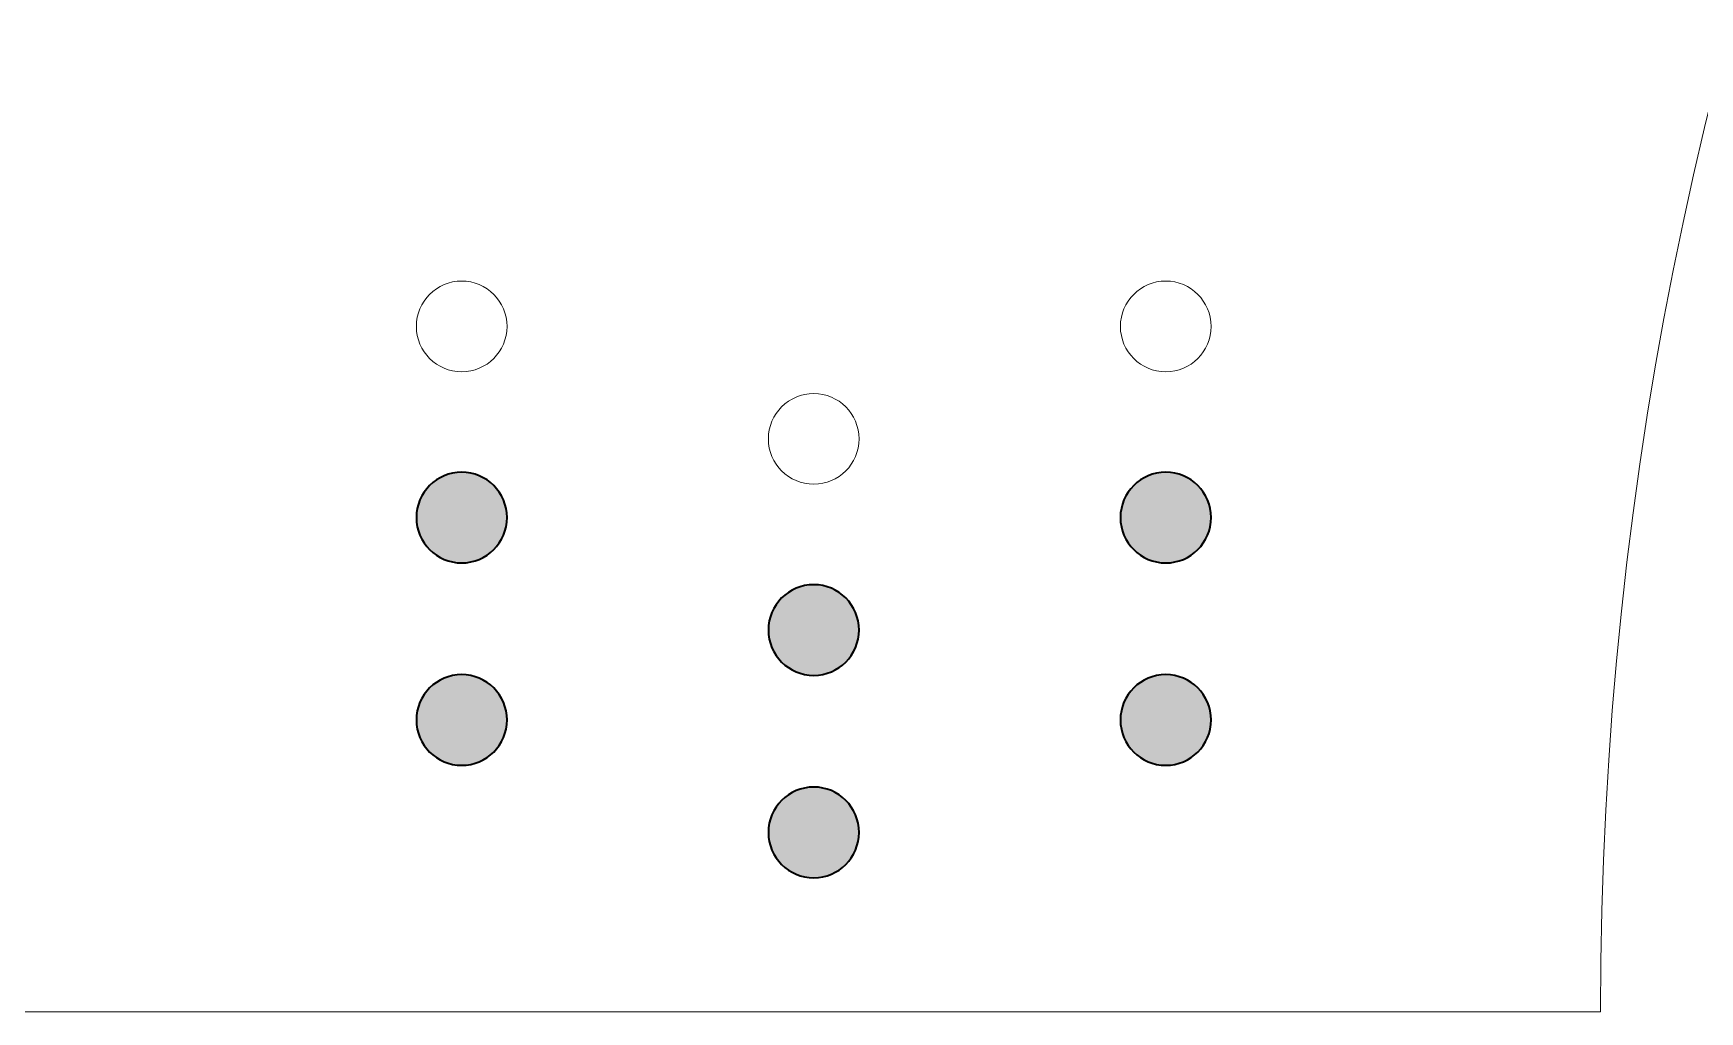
# Model space of a CAD drawing. Header units: inches. Extents: x -4.7 to 7.3, y 13.1 to 25.1.
# Drawn here: x 0.3 to 2.359, y 13.083 to 14.292 of the extents above; entities that cross this region are included whole.
import ezdxf

# ---------------------------------------------------------------- set-up
doc = ezdxf.new("R2010")
doc.units = ezdxf.units.IN
doc.header["$MEASUREMENT"] = 0
doc.layers.add('Cut', color=7, linetype='Continuous')

# ---------------------------------------------------------------- blocks, each defined once
blk = doc.blocks.new('block 35')
at = {"layer": 'Cut', "lineweight": 0}
blk.add_lwpolyline([(2.2361, 13.0833), (0.2361, 13.0833)], dxfattribs=at)
blk = doc.blocks.new('block 34')
at = {"layer": 'Cut', "lineweight": 0}
blk.add_open_spline([(2.2361, 13.0833), (2.2361, 15.7549), (4.4849, 17.9167), (7.2639, 17.9167)], degree=3, dxfattribs=at)
at = {"layer": 'Cut'}
blk.add_blockref('block 35', (0, 0), dxfattribs=at)
blk = doc.blocks.new('block 41')
at = {"layer": 'Cut'}
h = blk.add_hatch(color=250, dxfattribs=at)
h.dxf.hatch_style = 2
edge = h.paths.add_edge_path()
edge.add_spline(control_points=[(1.6429, 13.6936), (1.6429, 13.7245), (1.6679, 13.7496), (1.6989, 13.7496), (1.7298, 13.7496), (1.7549, 13.7245), (1.7549, 13.6936), (1.7549, 13.6626), (1.7298, 13.6376), (1.6989, 13.6376), (1.6679, 13.6376), (1.6429, 13.6626), (1.6429, 13.6936)], knot_values=[0, 0, 0, 0, 1, 1, 1, 2, 2, 2, 3, 3, 3, 4, 4, 4, 4], degree=3, periodic=1)
h = blk.add_hatch(color=250, dxfattribs=at)
h.dxf.hatch_style = 2
edge = h.paths.add_edge_path()
edge.add_spline(control_points=[(1.6429, 13.4436), (1.6429, 13.4745), (1.6679, 13.4996), (1.6989, 13.4996), (1.7298, 13.4996), (1.7549, 13.4745), (1.7549, 13.4436), (1.7549, 13.4126), (1.7298, 13.3876), (1.6989, 13.3876), (1.6679, 13.3876), (1.6429, 13.4126), (1.6429, 13.4436)], knot_values=[0, 0, 0, 0, 1, 1, 1, 2, 2, 2, 3, 3, 3, 4, 4, 4, 4], degree=3, periodic=1)
at = {"layer": 'Cut', "lineweight": 0}
blk.add_open_spline([(1.6429, 13.9297), (1.6429, 13.9606), (1.6679, 13.9857), (1.6989, 13.9857), (1.7298, 13.9857), (1.7549, 13.9606), (1.7549, 13.9297), (1.7549, 13.8987), (1.7298, 13.8737), (1.6989, 13.8737), (1.6679, 13.8737), (1.6429, 13.8987), (1.6429, 13.9297)], degree=3, knots=[0, 0, 0, 0, 1, 1, 1, 2, 2, 2, 3, 3, 3, 4, 4, 4, 4], dxfattribs=at)
at = {"layer": 'Cut', "color": 250, "lineweight": 35}
for points in [[(1.6429, 13.6936), (1.6429, 13.7245), (1.6679, 13.7496), (1.6989, 13.7496), (1.7298, 13.7496), (1.7549, 13.7245), (1.7549, 13.6936), (1.7549, 13.6626), (1.7298, 13.6376), (1.6989, 13.6376), (1.6679, 13.6376), (1.6429, 13.6626), (1.6429, 13.6936)], [(1.6429, 13.4436), (1.6429, 13.4745), (1.6679, 13.4996), (1.6989, 13.4996), (1.7298, 13.4996), (1.7549, 13.4745), (1.7549, 13.4436), (1.7549, 13.4126), (1.7298, 13.3876), (1.6989, 13.3876), (1.6679, 13.3876), (1.6429, 13.4126), (1.6429, 13.4436)]]:
    blk.add_open_spline(points, degree=3, knots=[0, 0, 0, 0, 1, 1, 1, 2, 2, 2, 3, 3, 3, 4, 4, 4, 4], dxfattribs=at)
blk = doc.blocks.new('block 42')
at = {"layer": 'Cut'}
h = blk.add_hatch(color=250, dxfattribs=at)
h.dxf.hatch_style = 2
edge = h.paths.add_edge_path()
edge.add_spline(control_points=[(1.2079, 13.5547), (1.2079, 13.5856), (1.2329, 13.6107), (1.2639, 13.6107), (1.2948, 13.6107), (1.3199, 13.5856), (1.3199, 13.5547), (1.3199, 13.5237), (1.2948, 13.4987), (1.2639, 13.4987), (1.2329, 13.4987), (1.2079, 13.5237), (1.2079, 13.5547)], knot_values=[0, 0, 0, 0, 1, 1, 1, 2, 2, 2, 3, 3, 3, 4, 4, 4, 4], degree=3, periodic=1)
h = blk.add_hatch(color=250, dxfattribs=at)
h.dxf.hatch_style = 2
edge = h.paths.add_edge_path()
edge.add_spline(control_points=[(1.2079, 13.3047), (1.2079, 13.3356), (1.2329, 13.3607), (1.2639, 13.3607), (1.2948, 13.3607), (1.3199, 13.3356), (1.3199, 13.3047), (1.3199, 13.2737), (1.2948, 13.2487), (1.2639, 13.2487), (1.2329, 13.2487), (1.2079, 13.2737), (1.2079, 13.3047)], knot_values=[0, 0, 0, 0, 1, 1, 1, 2, 2, 2, 3, 3, 3, 4, 4, 4, 4], degree=3, periodic=1)
at = {"layer": 'Cut', "lineweight": 0}
blk.add_open_spline([(1.2079, 13.7908), (1.2079, 13.8217), (1.2329, 13.8468), (1.2639, 13.8468), (1.2948, 13.8468), (1.3199, 13.8217), (1.3199, 13.7908), (1.3199, 13.7598), (1.2948, 13.7348), (1.2639, 13.7348), (1.2329, 13.7348), (1.2079, 13.7598), (1.2079, 13.7908)], degree=3, knots=[0, 0, 0, 0, 1, 1, 1, 2, 2, 2, 3, 3, 3, 4, 4, 4, 4], dxfattribs=at)
at = {"layer": 'Cut', "color": 250, "lineweight": 35}
for points in [[(1.2079, 13.5547), (1.2079, 13.5856), (1.2329, 13.6107), (1.2639, 13.6107), (1.2948, 13.6107), (1.3199, 13.5856), (1.3199, 13.5547), (1.3199, 13.5237), (1.2948, 13.4987), (1.2639, 13.4987), (1.2329, 13.4987), (1.2079, 13.5237), (1.2079, 13.5547)], [(1.2079, 13.3047), (1.2079, 13.3356), (1.2329, 13.3607), (1.2639, 13.3607), (1.2948, 13.3607), (1.3199, 13.3356), (1.3199, 13.3047), (1.3199, 13.2737), (1.2948, 13.2487), (1.2639, 13.2487), (1.2329, 13.2487), (1.2079, 13.2737), (1.2079, 13.3047)]]:
    blk.add_open_spline(points, degree=3, knots=[0, 0, 0, 0, 1, 1, 1, 2, 2, 2, 3, 3, 3, 4, 4, 4, 4], dxfattribs=at)
blk = doc.blocks.new('block 43')
at = {"layer": 'Cut'}
h = blk.add_hatch(color=250, dxfattribs=at)
h.dxf.hatch_style = 2
edge = h.paths.add_edge_path()
edge.add_spline(control_points=[(0.7729, 13.6936), (0.7729, 13.7245), (0.798, 13.7496), (0.8289, 13.7496), (0.8598, 13.7496), (0.8849, 13.7245), (0.8849, 13.6936), (0.8849, 13.6626), (0.8598, 13.6376), (0.8289, 13.6376), (0.798, 13.6376), (0.7729, 13.6626), (0.7729, 13.6936)], knot_values=[0, 0, 0, 0, 1, 1, 1, 2, 2, 2, 3, 3, 3, 4, 4, 4, 4], degree=3, periodic=1)
h = blk.add_hatch(color=250, dxfattribs=at)
h.dxf.hatch_style = 2
edge = h.paths.add_edge_path()
edge.add_spline(control_points=[(0.7729, 13.4436), (0.7729, 13.4745), (0.798, 13.4996), (0.8289, 13.4996), (0.8598, 13.4996), (0.8849, 13.4745), (0.8849, 13.4436), (0.8849, 13.4126), (0.8598, 13.3876), (0.8289, 13.3876), (0.798, 13.3876), (0.7729, 13.4126), (0.7729, 13.4436)], knot_values=[0, 0, 0, 0, 1, 1, 1, 2, 2, 2, 3, 3, 3, 4, 4, 4, 4], degree=3, periodic=1)
at = {"layer": 'Cut', "lineweight": 0}
blk.add_open_spline([(0.7729, 13.9297), (0.7729, 13.9606), (0.798, 13.9857), (0.8289, 13.9857), (0.8598, 13.9857), (0.8849, 13.9606), (0.8849, 13.9297), (0.8849, 13.8987), (0.8598, 13.8737), (0.8289, 13.8737), (0.798, 13.8737), (0.7729, 13.8987), (0.7729, 13.9297)], degree=3, knots=[0, 0, 0, 0, 1, 1, 1, 2, 2, 2, 3, 3, 3, 4, 4, 4, 4], dxfattribs=at)
at = {"layer": 'Cut', "color": 250, "lineweight": 35}
for points in [[(0.7729, 13.6936), (0.7729, 13.7245), (0.798, 13.7496), (0.8289, 13.7496), (0.8598, 13.7496), (0.8849, 13.7245), (0.8849, 13.6936), (0.8849, 13.6626), (0.8598, 13.6376), (0.8289, 13.6376), (0.798, 13.6376), (0.7729, 13.6626), (0.7729, 13.6936)], [(0.7729, 13.4436), (0.7729, 13.4745), (0.798, 13.4996), (0.8289, 13.4996), (0.8598, 13.4996), (0.8849, 13.4745), (0.8849, 13.4436), (0.8849, 13.4126), (0.8598, 13.3876), (0.8289, 13.3876), (0.798, 13.3876), (0.7729, 13.4126), (0.7729, 13.4436)]]:
    blk.add_open_spline(points, degree=3, knots=[0, 0, 0, 0, 1, 1, 1, 2, 2, 2, 3, 3, 3, 4, 4, 4, 4], dxfattribs=at)
blk = doc.blocks.new('block 40')
at = {"layer": 'Cut'}
for name in ['block 43', 'block 41', 'block 42']:
    blk.add_blockref(name, (0, 0), dxfattribs=at)

msp = doc.modelspace()

# ---------------------------------------------------------------- block references
at = {"layer": 'Cut'}
for name in ['block 34', 'block 40']:
    msp.add_blockref(name, (0, 0), dxfattribs=at)

doc.saveas('drawing.dxf')
